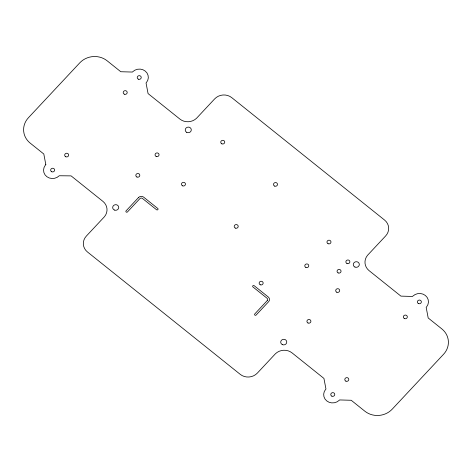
<?xml version="1.0" encoding="UTF-8"?>
<svg xmlns="http://www.w3.org/2000/svg" width="472" height="472" viewBox="0 0 472 472"><rect width="100%" height="100%" fill="white"/><g stroke="black" fill="none" stroke-linecap="round" stroke-linejoin="round"><path stroke-width="0.71" d="M45.831 164.634L45.277 165.265A9.104 8.425 -6.8 0 0 46.852 176.693A9.104 8.425 -6.8 0 0 59.277 175.749L71.095 175.879L102.925 201.379A12.136 11.239 -6.8 0 1 104.489 216.683L86.346 236.077A12.136 11.239 -6.8 0 0 87.42 251.936L240.254 374.367A12.136 11.239 -6.8 0 0 257.364 373.081L275.506 353.681A12.136 11.239 -6.8 0 1 292.097 352.92L323.934 378.42L325.957 389.034L325.58 389.441A9.104 8.425 -6.8 0 0 326.748 400.917A9.104 8.425 -6.8 0 0 339.191 400.35L339.569 399.943L351.215 400.274L364.856 411.206A19.417 17.977 -6.8 0 0 392.238 409.147L443.556 354.283A19.417 17.977 -6.8 0 0 441.833 328.907L428.192 317.981L426.169 307.361L426.546 306.959A9.104 8.425 -6.8 0 0 425.372 295.478A9.104 8.425 -6.8 0 0 412.929 296.05L412.552 296.457L400.905 296.121L369.074 270.621A12.136 11.239 -6.8 0 1 367.511 255.317L385.653 235.923A12.136 11.239 -6.8 0 0 384.58 220.064L231.746 97.633A12.136 11.239 -6.8 0 0 214.636 98.919L196.494 118.319A12.136 11.239 -6.8 0 1 179.903 119.08L148.066 93.58L146.043 82.966L146.42 82.559A9.104 8.425 -6.8 0 0 145.252 71.083A9.104 8.425 -6.8 0 0 132.809 71.65L132.431 72.057L120.785 71.726L107.144 60.794A19.417 17.977 -6.8 0 0 97.651 56.728L96.14 56.563A19.417 17.977 -6.8 0 0 79.762 62.853L28.444 117.717A19.417 17.977 -6.8 0 0 24.066 133.617L24.456 134.98A19.417 17.977 -6.8 0 0 30.167 143.093L43.807 154.019L45.831 164.634M138.526 197.544L126.095 210.831A0.909 0.844 -6.8 0 0 126.177 212.022A0.909 0.844 -6.8 0 0 127.464 211.928L139.889 198.635A1.823 1.687 -6.8 0 1 142.455 198.447L156.551 209.739A0.909 0.844 -6.8 0 0 157.837 209.639A0.909 0.844 -6.8 0 0 157.754 208.453L143.659 197.16A3.64 3.369 -6.8 0 0 138.526 197.544M267.217 300.64L254.792 313.927A0.909 0.844 -6.8 0 0 254.868 315.113A0.909 0.844 -6.8 0 0 256.154 315.019L268.58 301.732A3.64 3.369 -6.8 0 0 268.255 296.971L254.16 285.678A0.909 0.844 -6.8 0 0 252.88 285.778A0.909 0.844 -6.8 0 0 252.957 286.964L267.058 298.257A1.823 1.687 -6.8 0 1 267.217 300.64M354.95 267.058A3.033 2.808 -6.8 0 0 359.322 264.285A3.033 2.808 -6.8 0 0 354.619 262.202A3.033 2.808 -6.8 0 0 354.95 267.058M114.354 210.028A3.033 2.808 -6.8 0 0 118.726 207.261A3.033 2.808 -6.8 0 0 114.023 205.172A3.033 2.808 -6.8 0 0 114.354 210.028M282.386 344.637A3.033 2.808 -6.8 0 0 286.758 341.864A3.033 2.808 -6.8 0 0 282.055 339.781A3.033 2.808 -6.8 0 0 282.386 344.637M186.576 132.266A3.033 2.808 -6.8 0 0 191.29 130.048A3.033 2.808 -6.8 0 0 186.93 127.405A3.033 2.808 -6.8 0 0 186.576 132.266M418.469 303.584A2 1.853 -6.8 0 0 421.354 301.761A2 1.853 -6.8 0 0 418.251 300.381A2 1.853 -6.8 0 0 418.469 303.584M404.439 318.588A2 1.853 -6.8 0 0 407.324 316.759A2 1.853 -6.8 0 0 404.221 315.384A2 1.853 -6.8 0 0 404.439 318.588M345.905 381.164A2 1.853 -6.8 0 0 348.79 379.341A2 1.853 -6.8 0 0 345.687 377.96A2 1.853 -6.8 0 0 345.905 381.164M331.875 396.167A2 1.853 -6.8 0 0 334.76 394.338A2 1.853 -6.8 0 0 331.657 392.964A2 1.853 -6.8 0 0 331.875 396.167M308.027 323.007A2 1.853 -6.8 0 0 310.912 321.178A2 1.853 -6.8 0 0 307.809 319.804A2 1.853 -6.8 0 0 308.027 323.007M336.813 292.233A2 1.853 -6.8 0 0 339.698 290.404A2 1.853 -6.8 0 0 336.595 289.023A2 1.853 -6.8 0 0 336.813 292.233M305.891 267.459A2 1.853 -6.8 0 0 308.776 265.63A2 1.853 -6.8 0 0 305.673 264.255A2 1.853 -6.8 0 0 305.891 267.459M338.164 272.934A2 1.853 -6.8 0 0 341.049 271.105A2 1.853 -6.8 0 0 337.946 269.73A2 1.853 -6.8 0 0 338.164 272.934M346.985 263.506A2 1.853 -6.8 0 0 349.87 261.677A2 1.853 -6.8 0 0 346.767 260.296A2 1.853 -6.8 0 0 346.985 263.506M328.087 243.729A2 1.853 -6.8 0 0 330.978 241.9A2 1.853 -6.8 0 0 327.869 240.519A2 1.853 -6.8 0 0 328.087 243.729M260.255 284.781A2 1.853 -6.8 0 0 263.146 282.952A2 1.853 -6.8 0 0 260.042 281.577A2 1.853 -6.8 0 0 260.255 284.781M235.322 228.1A2 1.853 -6.8 0 0 238.207 226.271A2 1.853 -6.8 0 0 235.103 224.89A2 1.853 -6.8 0 0 235.322 228.1M274.61 186.092A2 1.853 -6.8 0 0 277.495 184.263A2 1.853 -6.8 0 0 274.391 182.888A2 1.853 -6.8 0 0 274.61 186.092M221.858 143.836A2 1.853 -6.8 0 0 224.743 142.007A2 1.853 -6.8 0 0 221.639 140.632A2 1.853 -6.8 0 0 221.858 143.836M182.57 185.838A2 1.853 -6.8 0 0 185.455 184.015A2 1.853 -6.8 0 0 182.351 182.635A2 1.853 -6.8 0 0 182.57 185.838M156.167 156.444A2 1.853 -6.8 0 0 159.052 154.615A2 1.853 -6.8 0 0 155.949 153.241A2 1.853 -6.8 0 0 156.167 156.444M136.927 177.018A2 1.853 -6.8 0 0 139.812 175.189A2 1.853 -6.8 0 0 136.709 173.814A2 1.853 -6.8 0 0 136.927 177.018M138.349 79.19A2 1.853 -6.8 0 0 141.234 77.361A2 1.853 -6.8 0 0 138.131 75.98A2 1.853 -6.8 0 0 138.349 79.19M124.319 94.188A2 1.853 -6.8 0 0 127.204 92.359A2 1.853 -6.8 0 0 124.101 90.984A2 1.853 -6.8 0 0 124.319 94.188M65.785 156.769A2 1.853 -6.8 0 0 68.67 154.94A2 1.853 -6.8 0 0 65.567 153.565A2 1.853 -6.8 0 0 65.785 156.769M51.755 171.767A2 1.853 -6.8 0 0 54.64 169.944A2 1.853 -6.8 0 0 51.536 168.563A2 1.853 -6.8 0 0 51.755 171.767"/></g></svg>
